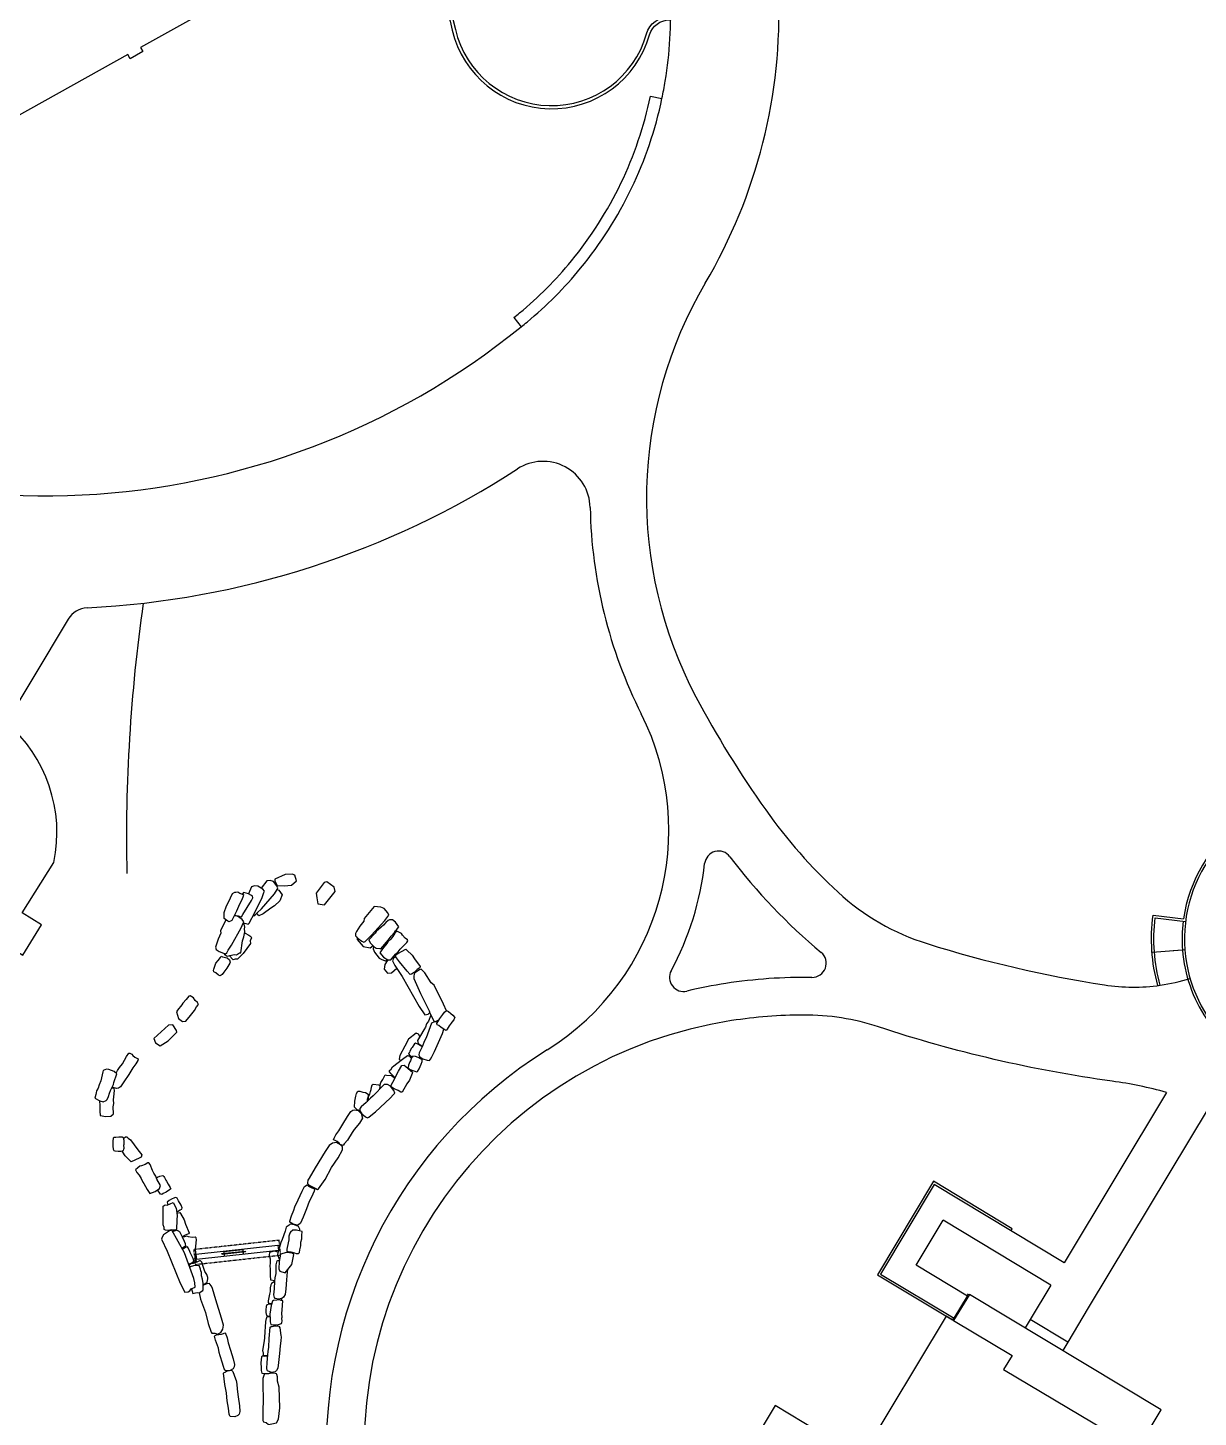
# Model space of a CAD drawing. Header units: feet. Extents: x -128 to 1593, y 35 to 1363.
# Drawn here: x 946.8 to 1195.5, y 760.7 to 1055.9 of the extents above; entities that cross this region are included whole.
import ezdxf

# ---------------------------------------------------------------- set-up
doc = ezdxf.new("R2010")
doc.units = ezdxf.units.FT
doc.header["$LTSCALE"] = 0.7
doc.header["$MEASUREMENT"] = 0
doc.linetypes.add('Dash', pattern=[0.25, 0.125, -0.125])
for name, color, linetype in [('A-WALL', 250, 'Continuous'), ('L-BLDG', 6, 'Continuous'), ('L-CURB', 250, 'Continuous'), ('L-PVMT', 250, 'Continuous'), ('L-STONE', 250, 'Continuous'), ('S-FNDN', 250, 'Dash')]:
    doc.layers.add(name, color=color, linetype=linetype)

msp = doc.modelspace()

# ---------------------------------------------------------------- linework, layer by layer
at = {"layer": 'A-WALL'}
for p, q in [((982.499254, 795.379173), (999.895225, 797.284475)), ((999.895225, 797.284475), (1000.022245, 796.124743)), ((982.499254, 795.379173), (982.626274, 794.219442)), ((1000.022245, 796.124743), (982.626274, 794.219442)), ((988.020996, 795.480954), (992.991274, 796.025326)), ((988.039142, 795.315278), (988.020996, 795.480954)), ((993.009419, 795.85965), (988.039142, 795.315278)), ((988.518024, 795.535392), (988.463587, 796.032419)), ((992.459055, 796.292191), (988.482833, 795.856693)), ((988.590607, 794.872688), (988.53617, 795.369716)), ((992.439809, 796.467917), (992.494246, 795.970889)), ((992.512392, 795.805213), (992.566829, 795.308185)), ((992.991274, 796.025326), (993.009419, 795.85965))]:
    msp.add_line(p, q, dxfattribs=at)
at = {"layer": 'L-BLDG'}
for points in [[(1005.898027, 1071.390901), (970.750027, 1051.770901), (971.223027, 1050.870901), (968.491027, 1049.306901), (968.019027, 1050.224901), (925.981027, 1026.808901), (921.954027, 1034.664901), (915.808027, 1031.178901), (911.850027, 1038.199901), (917.715027, 1041.502901), (913.184027, 1049.547901), (907.807027, 1046.572901), (907.128027, 1047.793901), (908.296027, 1048.460901), (905.892027, 1052.673901), (904.780027, 1052.107901), (904.139027, 1053.285901), (909.437027, 1056.221901)], [(1168.149219, 729.984156), (1187.591992, 762.317863), (1146.832973, 786.831389), (1143.472301, 781.243547), (1141.925035, 782.174113), (1123.880619, 752.171384), (1105.570218, 763.183732), (1094.310935, 744.462747), (1126.905327, 724.859041), (1134.450814, 737.405048), (1141.756963, 733.013455)], [(1143.473916, 781.242576), (1155.902004, 773.840054), (1154.098126, 770.840717), (1175.729211, 757.977091), (1161.487543, 733.964931), (1168.354531, 729.860676)]]:
    msp.add_lwpolyline(points, dxfattribs=at)
at = {"layer": 'L-CURB'}
for points in [[(1054.263809, 1140.53434), (1053.764586, 1140.138825, -0.3520107194), (1048.335891, 1140.176425, 0.8148037463), (1015.43054, 1113.373417, -0.0622270147), (1036.969271, 1055.425126, 0.7728708988), (1078.891752, 1054.449477, -0.3375379202), (1083.099451, 1057.592959), (1083.378006, 1057.590332)], [(1307.491472, 931.346476, -0.4186267598), (1305.809331, 924.423862), (1265.682912, 900.397955, -0.1715728753), (1226.804314, 892.530355, 0.414059229), (1192.344501, 866.606604, 0.414059229)], [(1186.888535, 852.442585, -0.1024353109), (1185.893938, 867.412582), (1192.344501, 866.606604)], [(1192.278442, 866.11097, 0.0503820444), (1192.133617, 859.981634)], [(1192.133617, 859.981634, 0.1288005394), (1197.189863, 845.374768)]]:
    msp.add_lwpolyline(points, format="xyb", dxfattribs=at)
for points in [[(1155.655568, 800.333761), (1155.914349, 800.761583), (1139.206135, 810.868078), (1127.286963, 790.977827), (1143.235292, 781.386091)], [(1143.617961, 781.739406), (1146.452627, 786.45265)], [(1146.585352, 786.956288), (1146.327655, 786.527811)], [(1143.492989, 781.814567), (1143.235292, 781.386091)], [(1159.755778, 781.514684), (1158.671303, 779.711512)], [(1167.75401, 776.704341), (1159.755778, 781.514684)], [(1167.75401, 776.704341), (1166.669535, 774.901169)]]:
    msp.add_lwpolyline(points, dxfattribs=at)
at = {"layer": 'L-PVMT'}
for p, q in [((1050.060202, 994.360058), (1051.634832, 992.41827)), ((955.362571, 930.279977), (934.204877, 895.100771)), ((1197.81643, 826.689594), (1172.112539, 783.951336)), ((1139.376949, 810.180401), (1127.972451, 791.149019)), ((1135.512819, 793.032133), (1141.255896, 802.615957)), ((1164.126497, 788.781948), (1141.255896, 802.615957)), ((1127.972451, 791.149019), (1143.617961, 781.739406)), ((1146.452627, 786.45265), (1135.512819, 793.032133)), ((1164.126497, 788.781948), (1159.755778, 781.514684))]:
    msp.add_line(p, q, dxfattribs=at)
for points in [[(1054.677802, 1140.011794), (1054.178578, 1139.616279, -0.3520107194), (1047.9147, 1139.659663, 0.8148037463), (1016.021822, 1113.681364, -0.0622270147), (1037.618142, 1055.57813, 0.7728708988), (1078.250701, 1054.632501, -0.3375379202), (1083.105738, 1058.259596), (1083.384294, 1058.256969)], [(1050.060202, 994.360058, 0.0024456714), (1051.259743, 995.342552, 0.0480722275), (1062.295536, 1006.418536, 0.1208072139), (1079.076635, 1041.420348), (1081.523464, 1040.907486)], [(1051.634832, 992.41827, 0.0024456714), (1052.853293, 993.416261, 0.0480722275), (1064.227608, 1004.831999, 0.1208072139), (1081.523464, 1040.907486)], [(1090.721514, 1001.701527, 0.2608044259), (1088.733092, 913.813973, 0.0323039291), (1103.561966, 889.746853)], [(1103.561966, 889.746853, 0.0525824246), (1118.946453, 872.271743, 0.1106465662), (1137.880613, 861.343334, 0.0372382436), (1175.548166, 852.578065, 0.0744124823), (1187.388412, 852.511299, 0.0744124823)], [(1187.388412, 852.511299, -0.0994884562), (1186.324736, 866.854868), (1192.774584, 866.048979)], [(1187.388412, 852.511299, 0.0407495223), (1193.734378, 853.959503)], [(1188.754598, 829.731472, 0.0332379065), (1177.179294, 832.122322, -0.0455851663), (1127.552242, 843.655255, 0.0814766911), (1111.56309, 846.183959, 0.0364476307), (1096.322599, 844.983505)]]:
    msp.add_lwpolyline(points, format="xyb", dxfattribs=at)
for points in [[(894.785027, 918.808901), (886.370027, 923.811901), (884.058027, 922.876901), (856.460027, 876.529901), (864.961017, 871.381113), (841.781027, 832.909901), (889.944419, 804.074164), (928.798251, 869.375781), (945.727027, 858.892901), (949.680027, 865.362901), (945.580027, 867.922901), (952.317027, 878.618901)], [(1192.133617, 859.981634), (1185.652904, 859.481271)], [(1192.133617, 859.981634), (1190.139551, 859.827677)], [(1192.632133, 860.020124), (1192.133617, 859.981634)], [(1188.754598, 829.731472), (1166.961173, 793.495207), (1139.376949, 810.180401)], [(1172.112539, 783.951336), (1167.75401, 776.704341)]]:
    msp.add_lwpolyline(points, dxfattribs=at)
for centre, radius, start, end in [((993.388296, 1059.105749), 113, 329.46916711, 2.21218725), ((993.388296, 1059.105749), 90, 350.73403693, 2.21218728), ((999.310005, 1058.139644), 84, 348.16202822, 350.73403694), ((950.228658, 1117.469411), 161, 236.71324212, 309.03920498), ((1056.26442, 953.819122), 10, 1.10619885, 122.94086389), ((950.228658, 1117.469411), 185, 272.84143088, 302.94086389), ((1168.243546, 955.98135), 102, 181.10619885, 206.70176758), ((1319.571071, 883.725494), 351.833333, 171.83843847, 181.2214507), ((959.647338, 927.703006), 5, 92.84143088, 148.97619826), ((1027.986415, 885.433941), 55, 302.03511369, 26.70176758), ((922.134921, 884.922466), 30.833333, 348.20328249, 49.46002863), ((1222.543115, 862.329491), 30, 81.96884986, 339.85373235), ((1093.56735, 878.008249), 3, 37.06536226, 173.53994624), ((1194.108855, 953.951688), 123, 217.06536226, 230.17800355), ((1027.986415, 885.433941), 63, 331.73624853, 353.53994624), ((1113.417874, 857.178935), 3, 269.38165441, 50.17800356), ((1086.117704, 854.18089), 3, 151.73624853, 283.52395184), ((1112.166007, 741.18569), 113, 89.38165441, 98.67848386), ((1110.204443, 754.036848), 100, 98.67848386, 103.52395183), ((1110.204443, 754.036848), 92, 98.67848386, 185.0519946), ((1110.204443, 754.036848), 100, 122.03511369, 185.05199462)]:
    msp.add_arc(centre, radius, start, end, dxfattribs=at)
at = {"layer": 'L-STONE'}
for points in [[(994.726682, 867.3102), (994.810448, 867.26756), (995.10581, 867.442534), (995.510105, 867.880467), (996.413144, 868.770439), (999.189836, 871.946173), (999.791402, 872.85042), (999.868995, 873.191495), (999.631089, 873.70488), (998.945486, 874.531116), (998.278053, 874.774285), (997.58952, 874.710536), (996.377839, 873.159418)], [(990.717784, 867.446037), (991.31836, 867.182551), (991.52093, 867.21965), (991.853166, 867.093157), (992.154278, 867.016074), (992.486349, 867.567962), (994.329561, 870.50056), (994.552564, 871.055748), (994.523992, 871.403854), (994.322316, 871.554934), (993.695438, 871.903009), (993.17099, 872.101932), (992.606057, 872.227686), (992.443511, 872.019752), (992.33558, 871.862897)], [(992.550958, 865.781632), (993.12946, 865.590828), (993.611266, 865.491762), (993.849736, 865.738718), (994.123598, 866.268093), (994.758664, 867.365464), (996.595047, 871.163227), (996.935625, 872.194513), (997.077401, 872.522187), (996.712015, 872.954223), (995.674763, 873.591131), (994.96676, 873.648835), (994.319702, 873.404995), (993.693638, 871.903692)], [(999.783373, 872.838351), (1000.091991, 872.725786), (1000.847449, 871.707802), (1000.29548, 870.440332), (999.223531, 869.353724), (998.407393, 868.852258), (996.764408, 867.664296), (995.856617, 867.22149), (995.464031, 867.819696), (995.464383, 867.830941)], [(988.883915, 866.416487), (987.741084, 864.068498), (987.788857, 863.562548), (987.208162, 862.329783), (986.779808, 861.01258), (986.666517, 860.605025), (986.790298, 860.127474), (987.425722, 859.669465), (988.321814, 859.315212), (988.797082, 859.188436), (989.049439, 859.421182), (989.353469, 859.933827), (990.050958, 860.992619), (992.103982, 864.677778), (992.503653, 865.687633), (992.664149, 866.006556), (992.32437, 866.459007), (991.325703, 867.154858), (990.622225, 867.253426), (990.621532, 867.253345)], [(988.566557, 859.249928), (988.529551, 859.114219), (989.108571, 858.712295), (990.601138, 859.055013), (991.124332, 858.996988), (991.780039, 859.380724), (992.035026, 859.422852), (992.393465, 861.963118), (992.692602, 862.826177), (992.868489, 863.878741), (992.797232, 864.48591), (992.872902, 864.83483), (992.752041, 865.463098), (992.45804, 865.572382)], [(991.507656, 867.224704), (991.491837, 867.196142), (991.46229, 867.059687)], [(992.83615, 863.685214), (992.974787, 863.570094), (993.739834, 863.156129), (994.174201, 862.844492), (994.297418, 862.558758), (994.040436, 861.947048), (994.056494, 861.390647), (992.534791, 859.234224), (991.329686, 858.061455), (990.859216, 858.08052), (990.418699, 857.900056), (989.547634, 858.813111)], [(1016.664543, 862.771282), (1016.720825, 862.244809), (1018.026776, 860.759307), (1019.549639, 860.436806), (1020.126118, 860.917303)], [(1019.845384, 862.800359), (1019.620116, 862.950318)], [(1020.249303, 860.800482), (1020.148314, 860.260446), (1020.466984, 859.550243), (1021.456384, 858.260476), (1022.000301, 857.969842), (1022.953193, 857.628106), (1023.145623, 857.94706)], [(1022.38275, 860.534542), (1022.188391, 860.696534)], [(1023.284634, 857.873393), (1022.61442, 856.887997), (1022.497133, 855.950997), (1023.184452, 855.079599), (1024.065769, 855.170127), (1025.185224, 856.103197)], [(1024.92616, 858.518851), (1024.497344, 858.228829), (1024.256143, 857.676207), (1024.775834, 856.732344), (1026.301626, 854.387525), (1029.90398, 847.956677), (1031.155438, 846.242547), (1031.82964, 846.381259), (1032.153974, 846.632659), (1032.177202, 846.672372)], [(1035.74482, 847.100576), (1035.100236, 848.452406), (1033.146925, 852.4879), (1032.474604, 853.050349), (1031.126741, 855.149539), (1030.331529, 855.914075), (1029.967989, 855.814413), (1028.94045, 855.043774), (1028.793558, 854.511935), (1028.767717, 853.963802), (1029.390371, 852.670559), (1030.203313, 850.778923), (1032.026129, 847.095545), (1032.213921, 846.56952), (1033.139599, 844.819697), (1033.403662, 844.806244), (1034.141347, 845.143181)], [(1029.097494, 855.161555), (1029.000749, 855.311524)], [(1032.440054, 846.142057), (1031.882487, 844.893004), (1031.509751, 844.291553), (1031.268441, 843.585874), (1030.947783, 843.050139), (1030.215769, 841.852296), (1029.540868, 840.793586), (1029.731023, 840.159879), (1030.481408, 839.601645), (1030.639737, 839.540243)], [(1033.876007, 844.685969), (1033.212816, 844.718233), (1032.574079, 844.453362), (1031.38353, 841.313051), (1031.057196, 840.685211), (1030.590414, 839.404965), (1029.950787, 838.155346), (1029.874833, 837.739212), (1030.041312, 837.274818), (1030.715568, 836.876176), (1031.640035, 836.604449), (1032.124823, 836.521192), (1032.355089, 836.775815), (1032.611491, 837.313865), (1033.210328, 838.431418), (1034.921523, 842.287208), (1035.182281, 843.173107)], [(1030.064363, 841.614787), (1029.784134, 842.119709), (1029.288978, 842.31805), (1027.659753, 841.019213), (1026.880877, 839.575244), (1025.796738, 837.565345), (1025.691684, 836.826998), (1025.973131, 836.503323), (1025.992123, 836.481482)], [(1030.585778, 839.392249), (1030.155284, 839.726876), (1029.667524, 840.003834), (1029.128542, 840.214693), (1028.936045, 840.034131), (1028.778484, 839.867216), (1028.473562, 839.294173), (1028.3139, 839.119079), (1027.914423, 838.474057), (1027.867281, 838.241384), (1027.694097, 837.984661), (1027.867324, 837.67136), (1028.457251, 837.295462), (1028.479175, 837.283322)], [(965.524139, 833.841095), (965.859228, 834.417855), (966.28669, 835.048233), (966.862668, 835.780293), (967.728555, 837.378378), (968.27335, 838.070485), (968.483634, 838.054848), (968.877631, 837.85648), (969.111209, 837.585529), (969.522845, 837.244958), (969.941775, 837.002481), (970.241983, 836.85118), (970.133336, 836.522544), (969.729371, 835.809006), (969.091687, 834.972552), (968.228947, 833.563591), (967.197112, 831.956761), (966.473501, 830.914501), (966.030848, 830.624724), (965.603786, 830.544247), (964.903278, 830.750653), (964.738757, 830.922743)], [(1024.76713, 832.786564), (1024.59063, 833.055508), (1023.980247, 833.675263), (1023.656114, 834.100388), (1023.621923, 834.409672), (1023.957783, 834.663423), (1024.279301, 835.154221), (1026.365523, 836.770828), (1027.463915, 837.606125), (1027.908202, 837.450194), (1028.126711, 837.06386), (1028.293864, 836.973411)], [(1029.814454, 837.076891), (1030.01183, 837.31335), (1030.021618, 837.329756)], [(1021.529517, 830.416218), (1021.556465, 830.515385), (1021.731329, 831.607197), (1021.811108, 831.830323), (1022.193487, 832.485626), (1022.568616, 833.213824), (1022.714151, 833.487171), (1023.018422, 833.392699), (1024.02389, 833.298264), (1024.582894, 832.934412), (1024.692857, 832.650427)], [(1028.199373, 834.562323), (1028.054754, 834.415727)], [(962.038167, 827.972483), (961.989466, 827.632104), (962.059886, 827.234777), (962.072497, 825.763506), (962.161796, 824.802171), (963.362271, 824.601164), (964.446557, 824.695004), (964.954779, 825.163889), (964.944089, 826.704066), (965.033906, 827.405927), (964.960909, 828.148143), (965.030582, 828.76861), (965.200064, 830.162148), (965.127861, 830.578948), (964.914082, 830.670048), (964.609916, 830.654959)], [(1017.323186, 825.891548), (1016.765372, 826.031324), (1016.329326, 826.426165), (1016.162366, 826.612815), (1016.276313, 827.861221), (1016.505679, 828.92013), (1016.625763, 829.490792), (1016.886206, 829.979214), (1017.301674, 829.981693), (1017.955726, 829.824945), (1018.501238, 829.694441), (1019.058092, 829.355955), (1019.075536, 829.092605), (1019.076762, 828.863074), (1018.908486, 828.236145), (1018.905666, 827.999202), (1018.858134, 827.760719)], [(1019.155726, 828.075473), (1019.192095, 828.542905), (1019.194297, 828.816912), (1019.42019, 829.38856), (1019.604895, 829.908682), (1019.76315, 830.333237), (1019.835762, 830.848393), (1019.955172, 831.381637), (1020.16602, 831.486451), (1021.334724, 831.333266), (1021.588981, 831.180267), (1021.582408, 830.894086), (1021.427875, 830.311424)], [(1024.107371, 830.84627), (1024.06439, 830.758396)], [(967.153479, 820.015936), (967.531514, 820.297201), (967.84118, 820.327753), (968.090965, 819.988933), (968.577949, 819.661668), (970.169919, 817.556585), (970.992244, 816.448449), (970.831102, 816.006026), (970.442226, 815.792074), (968.732859, 814.959862), (968.5174, 815.165669), (967.44347, 816.250319), (966.951633, 817.072295), (966.771229, 817.32808)], [(974.092244, 811.608114), (974.329896, 811.722574), (974.835146, 811.966169), (975.480619, 812.055741), (975.660562, 811.862666), (975.806564, 811.685552), (976.072335, 811.093334), (976.219885, 810.907918), (976.575166, 810.237538), (976.996214, 809.534891), (977.151776, 809.267123), (976.911098, 809.058364), (976.139857, 808.556486), (975.535984, 808.273269), (975.217274, 808.060684), (974.969925, 808.099829), (974.344132, 809.028344)], [(978.411027, 804.314053), (978.605371, 804.420189), (979.169961, 804.775311), (979.473126, 804.960978), (979.573829, 805.190266), (979.339939, 805.790388), (978.792909, 806.725619), (978.489751, 807.241429), (978.196756, 807.431556), (977.95392, 807.364255), (977.2953, 807.080791), (976.817337, 806.787248), (976.372547, 806.416945), (976.437792, 806.161209), (976.507945, 805.942658), (976.560345, 805.86236)], [(978.438678, 804.109993), (979.042229, 804.244604), (979.204186, 803.994506), (979.997825, 802.690693), (980.285998, 801.77718), (981.03923, 799.894816), (980.891517, 799.662323), (980.215859, 799.426824), (979.581861, 799.053318)], [(977.581554, 800.121692), (977.704635, 800.253508), (978.334262, 800.473607), (978.802218, 800.334948), (978.981731, 800.177742), (979.572583, 799.072122), (980.025417, 798.15441), (980.238693, 797.61165), (980.289509, 797.060466), (979.943763, 796.830078), (979.494792, 796.667921)], [(977.815553, 800.292281), (977.718995, 800.512119)], [(1004.467619, 800.312987), (1004.597067, 800.66917), (1004.273821, 801.246453), (1003.420107, 801.628391), (1002.489576, 801.770004), (1002.280176, 801.547137), (1002.095493, 801.409209), (1001.698224, 801.140955), (1001.443286, 800.269654), (1000.832697, 798.4607), (1000.548095, 797.844983), (999.886722, 795.680649), (999.804571, 795.333198), (1000.15043, 794.285457), (1000.278038, 794.254097)], [(981.848362, 793.700218), (982.177113, 793.663771), (982.611027, 793.825381), (982.392686, 794.981648), (982.482502, 795.683509), (982.409506, 796.425725), (982.479179, 797.046192), (982.64866, 798.43973), (982.576458, 798.85653), (982.362679, 798.94763), (981.722086, 798.915851), (980.928586, 799.036307), (980.551999, 799.167762), (980.068236, 799.078739), (979.624454, 798.967)], [(980.932997, 793.274031), (981.105868, 793.340627), (981.623386, 793.527211), (982.082175, 793.880022), (982.003487, 794.253343), (981.941845, 794.474446), (981.60841, 795.031381), (981.251565, 795.696209), (981.194563, 795.933577), (980.859472, 796.681044), (980.728973, 796.961881), (980.420026, 796.884047), (979.750558, 796.535179), (979.602672, 796.473175)], [(999.93018, 795.822867), (999.671384, 795.862154), (999.294797, 795.993608), (998.811034, 795.904586), (998.14721, 795.737443), (998.092073, 795.143979), (998.255609, 794.349295), (998.300539, 793.571992), (998.18086, 792.735532), (998.251281, 792.338206), (998.263891, 790.866935), (998.353191, 789.905599), (999.288373, 789.749013)], [(1003.055695, 795.464337), (1003.117648, 795.759182)], [(984.046633, 788.932804), (984.251671, 789.006178), (984.893095, 789.393571), (985.029281, 790.156095), (985.027065, 790.415308), (984.801119, 791.085849), (984.411095, 791.721533), (984.202603, 792.31006), (983.746032, 793.637545), (983.498937, 793.980881), (983.266841, 793.969394), (982.704549, 793.660855), (981.938193, 793.42242), (981.542023, 793.376079), (981.145808, 793.084591), (981.084673, 792.862342), (981.202528, 792.548898)], [(981.525956, 788.005367), (981.526233, 788.004715), (981.809229, 786.984287), (982.425834, 787.160832), (982.80186, 787.227848), (983.198469, 787.185427), (983.936559, 787.643137), (984.045332, 787.846362), (984.046896, 789.152092), (983.908328, 790.049286), (983.687904, 790.796034), (983.684576, 791.474336), (983.525691, 791.845258), (983.452764, 792.194761), (983.193964, 792.958413), (981.979222, 792.881309), (981.268006, 792.645362), (981.199739, 792.544791)], [(1001.979088, 792.101991), (1001.888323, 791.586256), (1001.769025, 789.938451), (1001.590394, 788.037221), (1001.426275, 786.779054), (1001.114813, 786.212107), (1000.772412, 785.944486), (1000.057169, 785.804641), (999.299645, 785.919971), (999.2246, 786.194681), (999.061868, 786.723027), (999.192613, 788.00213), (999.27167, 789.608983), (999.361879, 790.365265), (999.537317, 791.280079), (999.572553, 793.097328), (999.738639, 793.96233), (999.932616, 794.045015), (1000.249461, 794.048416)], [(983.173842, 787.188061), (983.497344, 785.790435), (984.496123, 783.007165), (985.0742, 780.629216), (985.705304, 778.782103), (985.904619, 778.580662), (986.52615, 778.617614), (987.075909, 778.364291), (987.759338, 778.721594), (988.196036, 779.429909), (988.331131, 780.301052), (987.908298, 781.756284), (986.747476, 785.670437), (986.009171, 788.109468), (985.800901, 788.582523), (985.475955, 789.025793), (985.365504, 789.132426), (984.839642, 789.073413), (984.097928, 788.795907), (984.046436, 788.768166)], [(999.267363, 789.521441), (999.12579, 789.523082), (998.572205, 789.108734), (998.437515, 788.88725), (998.276264, 788.198284), (998.272835, 787.452494), (998.13996, 786.842431), (997.828599, 785.473589), (997.85772, 785.051585), (998.06104, 784.939062), (998.643793, 784.90811)], [(1000.644882, 785.482144), (1000.726775, 785.935564)], [(998.570002, 784.669585), (998.107685, 784.718188), (997.562882, 784.620326), (997.432931, 784.225697), (997.381244, 783.555113), (997.337913, 782.995883), (997.489031, 782.36199), (997.734298, 782.264512), (997.95236, 782.192856), (998.239963, 782.178488)], [(997.738417, 773.772653), (997.46501, 773.775493), (996.838181, 773.871846), (996.851877, 774.427769), (996.759811, 774.539207), (996.720094, 774.883055), (996.964907, 776.548789), (997.121515, 777.534599), (997.236039, 779.01021), (997.266735, 779.864522), (997.361178, 781.031172), (997.498475, 781.670904), (997.542176, 781.93096), (997.588802, 781.974189), (997.688135, 782.116252), (998.240946, 782.127388)], [(999.799978, 780.393116), (999.771494, 780.105734)], [(997.733715, 773.67709), (997.695094, 773.680455), (997.028988, 773.646151), (996.647732, 773.68373), (996.44791, 773.532783), (996.31896, 772.285837), (996.339807, 771.202571), (996.347584, 770.619464), (996.508944, 770.089984), (996.916134, 770.007427), (997.588137, 770.035097), (998.148578, 770.057948), (998.760255, 770.282689), (998.761, 770.285486)]]:
    msp.add_lwpolyline(points, dxfattribs=at)
for points in [[(1002.95939, 876.107564), (1001.447375, 876.003172), (999.252931, 875.071174), (999.285545, 874.631666), (999.756959, 873.698724), (1001.238522, 873.59384), (1002.810749, 873.748406), (1003.834891, 874.683938), (1003.480604, 875.884495), (1002.95939, 876.107564)], [(1010.282858, 874.47262), (1009.731522, 874.326672), (1008.017479, 872.041569), (1008.166789, 871.080323), (1008.406819, 869.814697), (1009.806197, 869.569678), (1012.07677, 872.408328), (1011.868947, 873.351813)], [(992.609798, 871.775118), (992.553882, 871.433535), (992.266475, 870.665602), (991.767447, 869.739714), (991.135663, 868.213169), (990.689534, 867.394178), (990.137821, 866.251579), (989.866613, 866.094275), (989.45739, 865.948001), (989.294587, 866.10374), (988.529915, 866.686075), (988.462558, 867.964956), (988.985127, 869.375802), (989.439534, 870.18893), (990.262736, 872.027573), (990.741228, 872.2922), (990.95137, 872.309642), (991.378096, 872.323595), (991.837927, 872.051588), (992.289622, 871.877609)], [(1018.169735, 861.660205), (1018.469045, 861.828337), (1018.883307, 862.256853), (1019.806582, 863.125815), (1022.655599, 866.236829), (1023.277807, 867.126997), (1023.507656, 867.400202), (1023.281624, 867.918923), (1022.470781, 868.82671), (1021.809119, 869.085169), (1020.39778, 869.250565), (1018.269989, 866.652206), (1018.199557, 866.14891), (1017.349713, 865.083695), (1016.628576, 863.901125), (1016.424175, 863.53078), (1016.434255, 863.03755), (1016.946646, 862.445104), (1017.736625, 861.893373)], [(1021.548217, 860.323761), (1021.786237, 860.223066), (1023.447031, 862.178364), (1023.946439, 862.918125), (1024.657721, 863.713678), (1024.878361, 864.051532), (1025.128823, 864.305972), (1025.620943, 864.944688), (1024.883393, 865.912967), (1024.292763, 866.374113), (1023.601312, 866.380185), (1023.359925, 866.285693), (1022.814013, 865.83552), (1022.359167, 865.244479), (1021.883656, 864.839853), (1020.806203, 863.939982), (1020.573532, 863.586711), (1019.239963, 862.146543), (1019.514476, 861.497352), (1020.377769, 860.678652), (1020.788927, 860.349946)], [(1025.776516, 863.72456), (1025.160469, 864.023031), (1024.736888, 863.603724), (1024.351568, 862.889725), (1023.886536, 862.265253), (1023.257362, 861.701225), (1023.056017, 861.351528), (1022.120308, 860.216078), (1021.571023, 859.422085), (1022.361717, 858.496695), (1023.252838, 857.871887), (1023.943541, 857.904605), (1024.924998, 859.091619), (1025.444803, 859.571701), (1025.865784, 860.187321), (1026.317854, 860.617979), (1027.343142, 861.576862), (1027.555634, 861.942626), (1027.450365, 862.149795), (1026.939097, 862.53706), (1026.408486, 863.139225), (1026.204396, 863.481928)], [(1028.324847, 854.846117), (1028.016559, 854.803876), (1027.409272, 855.462744), (1025.738835, 857.506118), (1024.875192, 858.582365), (1025.019489, 859.030565), (1025.399996, 859.25907), (1027.07667, 860.155329), (1027.299757, 859.957816), (1028.413936, 858.914554), (1028.936505, 858.111765), (1030.166889, 856.500303), (1030.086926, 856.236717), (1029.499157, 855.828671), (1028.895523, 855.202342)], [(987.867031, 858.686415), (988.154837, 858.549763), (989.136764, 858.313748), (989.638543, 857.874326), (989.748479, 857.398802), (989.700142, 857.165131), (989.029221, 856.106184), (988.453802, 855.25993), (988.086607, 854.806893), (987.632027, 854.491071), (987.261181, 854.6784), (986.750662, 855.116265), (986.296031, 855.324237), (986.195141, 855.666446), (986.299758, 855.908753), (986.62763, 856.964751), (986.738234, 857.174314), (987.209647, 857.768793), (987.684216, 858.436459)], [(981.276946, 850.268161), (980.9592, 850.166452), (980.440793, 849.463668), (979.695241, 848.664757), (979.49221, 848.316037), (978.551028, 847.185119), (978.349886, 846.854694), (978.78413, 845.46459), (979.672223, 844.835486), (980.363076, 844.864867), (981.350254, 846.047127), (982.186423, 847.160004), (982.587867, 847.900546), (983.034609, 848.43193), (982.864607, 848.868646), (982.355216, 849.258376), (982.0015, 849.830243)], [(1035.694739, 842.915549), (1035.401836, 843.040904), (1034.61355, 843.515561), (1034.095061, 843.935137), (1033.764641, 844.12902), (1033.691842, 844.368632), (1034.321073, 845.452869), (1034.975159, 846.316623), (1035.324458, 846.783597), (1035.766413, 847.116858), (1036.144264, 846.944092), (1036.671424, 846.526412), (1037.1112, 846.178257), (1037.473649, 845.636696), (1037.378535, 845.390503), (1037.282957, 845.181814), (1036.866248, 844.684109), (1036.763879, 844.470403), (1036.315941, 843.858041), (1035.867695, 843.172425)], [(977.618815, 844.077227), (976.639688, 844.031955), (973.549933, 841.176335), (973.887559, 840.266448), (974.890445, 839.635834), (976.600893, 840.671022), (978.418242, 842.571207), (978.346209, 842.888664), (977.618815, 844.077227)], [(1024.081631, 830.864908), (1023.926421, 831.134604), (1024.308143, 831.945278), (1025.572182, 834.26216), (1026.244044, 835.467477), (1026.713591, 835.502557), (1027.068549, 835.23609), (1028.530156, 834.020269), (1028.431176, 833.739232), (1027.884205, 832.314236), (1027.337254, 831.527856), (1026.307652, 829.781266), (1026.033356, 829.756098), (1025.434031, 830.146973), (1024.626512, 830.470357)], [(1027.542378, 835.037439), (1027.761581, 834.754392), (1028.402153, 834.473359), (1029.028284, 834.243504), (1029.360521, 834.11701), (1029.60355, 834.177429), (1029.93562, 834.729317), (1030.341564, 835.733861), (1030.564567, 836.28905), (1030.535995, 836.637156), (1030.334318, 836.788236), (1029.70744, 837.136311), (1029.182992, 837.335234), (1028.61806, 837.460987), (1028.455513, 837.253054), (1028.325399, 837.063961), (1028.111914, 836.450951), (1027.980976, 836.253454), (1027.685088, 835.554823), (1027.674166, 835.317673)], [(962.810894, 834.414582), (962.708881, 834.114404), (962.301855, 832.204975), (961.945428, 831.370039), (961.737992, 830.61958), (961.382406, 830.041943), (961.321306, 829.643077), (961.198547, 829.307814), (961.014758, 828.522727), (962.086815, 827.946326), (962.81531, 827.770843), (963.447326, 828.051374), (963.627995, 828.237264), (963.938758, 828.872954), (964.108336, 829.599217), (964.373849, 830.164315), (964.982489, 831.429317), (965.048164, 831.847196), (965.66645, 833.710046), (965.147955, 834.187508), (964.023302, 834.57571), (963.512991, 834.704867)], [(1018.932562, 824.303291), (1019.244919, 824.445727), (1019.693663, 824.837988), (1020.686567, 825.626449), (1023.786477, 828.487544), (1024.481155, 829.322389), (1024.733108, 829.575352), (1024.55138, 830.111204), (1023.819534, 831.0838), (1023.181881, 831.396844), (1022.490477, 831.406979), (1020.15225, 828.996241), (1019.603702, 828.549284), (1018.66751, 827.559102), (1017.584788, 826.665578), (1017.350044, 826.313681), (1017.31872, 825.821344), (1017.779615, 825.18801), (1018.520534, 824.571964)], [(1011.761153, 819.677253), (1011.86425, 820.007672), (1012.25614, 820.727912), (1012.879646, 821.574987), (1013.718535, 822.998278), (1014.723162, 824.622258), (1015.429118, 825.676557), (1015.866827, 825.973748), (1016.292474, 826.061406), (1016.996358, 825.866827), (1017.672159, 825.183357), (1017.662531, 825.01574), (1017.913788, 824.268841), (1017.228433, 823.180959), (1016.113645, 821.876473), (1015.696861, 821.238985), (1014.731903, 819.600872), (1014.016572, 818.841868), (1013.750041, 818.491276), (1013.539524, 818.503369), (1013.142242, 818.695074), (1012.904133, 818.962052), (1012.48682, 819.295642), (1012.063866, 819.53103)], [(967.154471, 820.050517), (966.840451, 820.222439), (966.140945, 820.224195), (965.475121, 820.184803), (965.120014, 820.168051), (964.921351, 820.015582), (964.837381, 819.37699), (964.866505, 818.293915), (964.88384, 817.695865), (965.049087, 817.388151), (965.294325, 817.33021), (966.008058, 817.261523), (966.568307, 817.288655), (967.136443, 817.399036), (967.202397, 817.65459), (967.246145, 817.879917), (967.196987, 818.527172), (967.238132, 818.760532), (967.230315, 819.519198), (967.145596, 819.740969)], [(1008.335886, 809.122174), (1008.526682, 809.224161), (1009.925335, 811.211754), (1011.332944, 813.812291), (1012.719151, 815.829031), (1013.674474, 817.531229), (1013.622944, 818.175781), (1013.180867, 818.614227), (1012.349575, 819.102011), (1011.530556, 818.954962), (1010.791378, 818.47459), (1009.989127, 817.188945), (1007.846996, 813.713407), (1006.522145, 811.536543), (1006.30859, 811.06585), (1006.195048, 810.528089), (1006.189264, 810.374673), (1006.583969, 810.022223), (1007.285436, 809.654673), (1007.576267, 809.549663), (1007.961356, 809.327114)], [(970.185266, 813.748462), (969.687417, 813.278627), (969.9289, 812.733718), (970.459447, 812.119889), (970.877989, 811.463351), (971.181719, 810.674848), (971.43708, 810.362409), (972.166067, 809.084373), (972.713143, 808.288856), (973.859061, 808.699239), (974.759679, 809.310278), (974.974462, 809.967553), (974.213526, 811.306671), (973.949414, 811.963116), (973.523498, 812.575333), (973.281524, 813.150904), (972.74941, 814.449952), (972.48299, 814.778519), (972.251937, 814.753711), (971.708308, 814.413363), (970.956924, 814.131276), (970.564073, 814.062241)], [(1007.680494, 809.13173), (1007.634415, 808.788682), (1007.063587, 807.499278), (1006.591366, 806.559436), (1006.003701, 805.015369), (1005.286396, 803.245606), (1004.698775, 801.970015), (1004.31726, 801.603466), (1003.981371, 801.56311), (1003.179219, 801.755682), (1002.473706, 802.196708), (1002.455017, 802.363559), (1002.837868, 803.537746), (1003.330574, 804.725366), (1003.516972, 805.417254), (1004.251508, 806.941585), (1005.075909, 808.728044), (1005.543989, 809.774806), (1006.159622, 810.073821), (1006.439225, 809.850674), (1007.110273, 809.471618), (1007.56678, 809.310688)], [(976.000088, 800.435657), (975.734387, 800.59761), (975.738795, 801.018529), (975.546811, 801.572963), (975.542206, 804.212228), (975.552323, 805.592114), (975.947267, 805.848481), (976.386599, 805.785331), (977.63493, 806.338761), (978.30083, 805.127263), (978.505792, 803.614722), (978.403938, 802.662264), (978.340141, 800.635793), (978.111672, 800.48193), (977.398254, 800.536778), (976.534674, 800.432405)], [(977.3897, 800.468027), (976.878051, 800.302342), (975.606176, 799.474445), (975.294352, 798.958368), (975.206224, 798.557854), (976.410191, 796.032645), (979.134976, 789.183681), (980.149987, 787.319776), (980.836579, 787.368563), (981.191175, 787.575098), (981.515377, 787.99177), (982.307059, 788.383049), (982.297541, 789.250939), (982.065681, 790.177414), (980.074093, 795.622169)], [(1004.317641, 795.538617), (1004.4867, 795.695305), (1004.602349, 796.279997), (1004.763705, 797.173374), (1004.798647, 797.95119), (1005.016532, 798.593554), (1004.987189, 798.996004), (1005.032131, 799.350195), (1005.036301, 800.156497), (1003.862737, 800.479437), (1003.113455, 800.488127), (1002.559869, 800.073778), (1002.425179, 799.852294), (1002.263928, 799.163328), (1002.260499, 798.417539), (1002.127624, 797.807475), (1001.816263, 796.438634), (1001.845384, 796.016629), (1002.048705, 795.904107), (1002.689182, 795.870088), (1003.466165, 795.66897), (1003.827303, 795.499625)], [(1003.279706, 795.268447), (1002.934377, 795.570425), (1001.769025, 795.699794), (1000.43096, 795.354727), (1000.215189, 793.80175), (1000.128881, 792.248823), (1000.344651, 791.774287), (1001.423696, 791.42917), (1002.848069, 793.154705), (1003.279706, 795.268447)], [(1000.936093, 785.421078), (1000.625488, 785.492004), (1000.324732, 785.644918), (999.658626, 785.610613), (998.98343, 785.510993), (998.783608, 785.360046), (998.500853, 784.446068), (998.231242, 782.631643), (998.252089, 781.548377), (998.259866, 780.96527), (998.421226, 780.435789), (998.828416, 780.353233), (999.50042, 780.380903), (1000.06086, 780.403753), (1000.672537, 780.628495), (1000.740442, 780.883537), (1000.785911, 781.108523), (1000.741699, 781.756135), (1000.784626, 781.989174), (1000.782606, 782.747878), (1000.823429, 783.566002)], [(1000.52271, 778.121914), (1000.577128, 777.780089), (1000.545983, 776.960727), (1000.363676, 775.924841), (1000.244378, 774.277036), (1000.065747, 772.375806), (999.901628, 771.117639), (999.641501, 770.656938), (999.2991, 770.389318), (998.582044, 770.250954), (997.672966, 770.56307), (997.607131, 770.717517), (997.537221, 771.061612), (997.667966, 772.340715), (997.747023, 773.947568), (997.837232, 774.70385), (998.01267, 775.618664), (998.047906, 777.435913), (998.295996, 779.890465), (998.489973, 779.97315), (998.700599, 779.992092), (999.250014, 780.136245), (1000.090088, 780.087094), (1000.316196, 779.738427)], [(988.667619, 778.662223), (988.845046, 778.365028), (989.120304, 777.592657), (989.335584, 776.563118), (989.836538, 774.988781), (990.376479, 773.157101), (990.691166, 771.927918), (990.620658, 771.40357), (990.402076, 771.027963), (989.787628, 770.63329), (988.827646, 770.585617), (988.709179, 770.704587), (988.516524, 770.998139), (988.163075, 772.234372), (987.639959, 773.755746), (987.442962, 774.491472), (987.26625, 775.40604), (986.624338, 777.106506), (986.457435, 777.971351), (986.606854, 778.120138), (987.014666, 778.288284), (987.372399, 778.287628), (987.899287, 778.376065), (988.356769, 778.534204)], [(990.91544, 768.885214), (991.04364, 768.563702), (991.193303, 767.757522), (991.243078, 766.706895), (991.488785, 765.073151), (991.732296, 763.179137), (991.848658, 761.915658), (991.696124, 761.409056), (991.420899, 761.072738), (990.751773, 760.780191), (989.79633, 760.884916), (989.698166, 761.021122), (989.554353, 761.341445), (989.400832, 762.618014), (989.124866, 764.202966), (989.046685, 764.960585), (989.016814, 765.891591), (988.651866, 767.672166), (988.354529, 770.12124), (988.525596, 770.244529), (988.726911, 770.309291), (989.231221, 770.570649), (990.061563, 770.707297), (990.358761, 770.416837)], [(997.099228, 769.966159), (996.985554, 769.782086), (996.727179, 768.986847), (996.686651, 767.519708), (996.777008, 764.564037), (996.681304, 761.964891), (996.711086, 760.013166), (996.838443, 759.760016), (997.441002, 759.603206), (997.885648, 759.192477), (998.646016, 759.32124), (999.641141, 759.543526), (1000.038678, 760.330359), (1000.31989, 762.69466), (1000.204727, 767.141197), (999.838519, 768.394858), (999.828807, 769.304946), (999.656647, 769.826904), (999.584529, 769.962437), (999.066149, 770.068717), (998.27499, 770.033852), (997.970788, 769.97844), (997.526018, 769.977257)]]:
    msp.add_lwpolyline(points, close=True, dxfattribs=at)
at = {"layer": 'S-FNDN'}
msp.add_lwpolyline([(1000.159122, 798.319358), (982.017608, 796.332401), (982.362377, 793.184558), (1000.50389, 795.171515)], close=True, dxfattribs=at)

doc.saveas('drawing.dxf')
